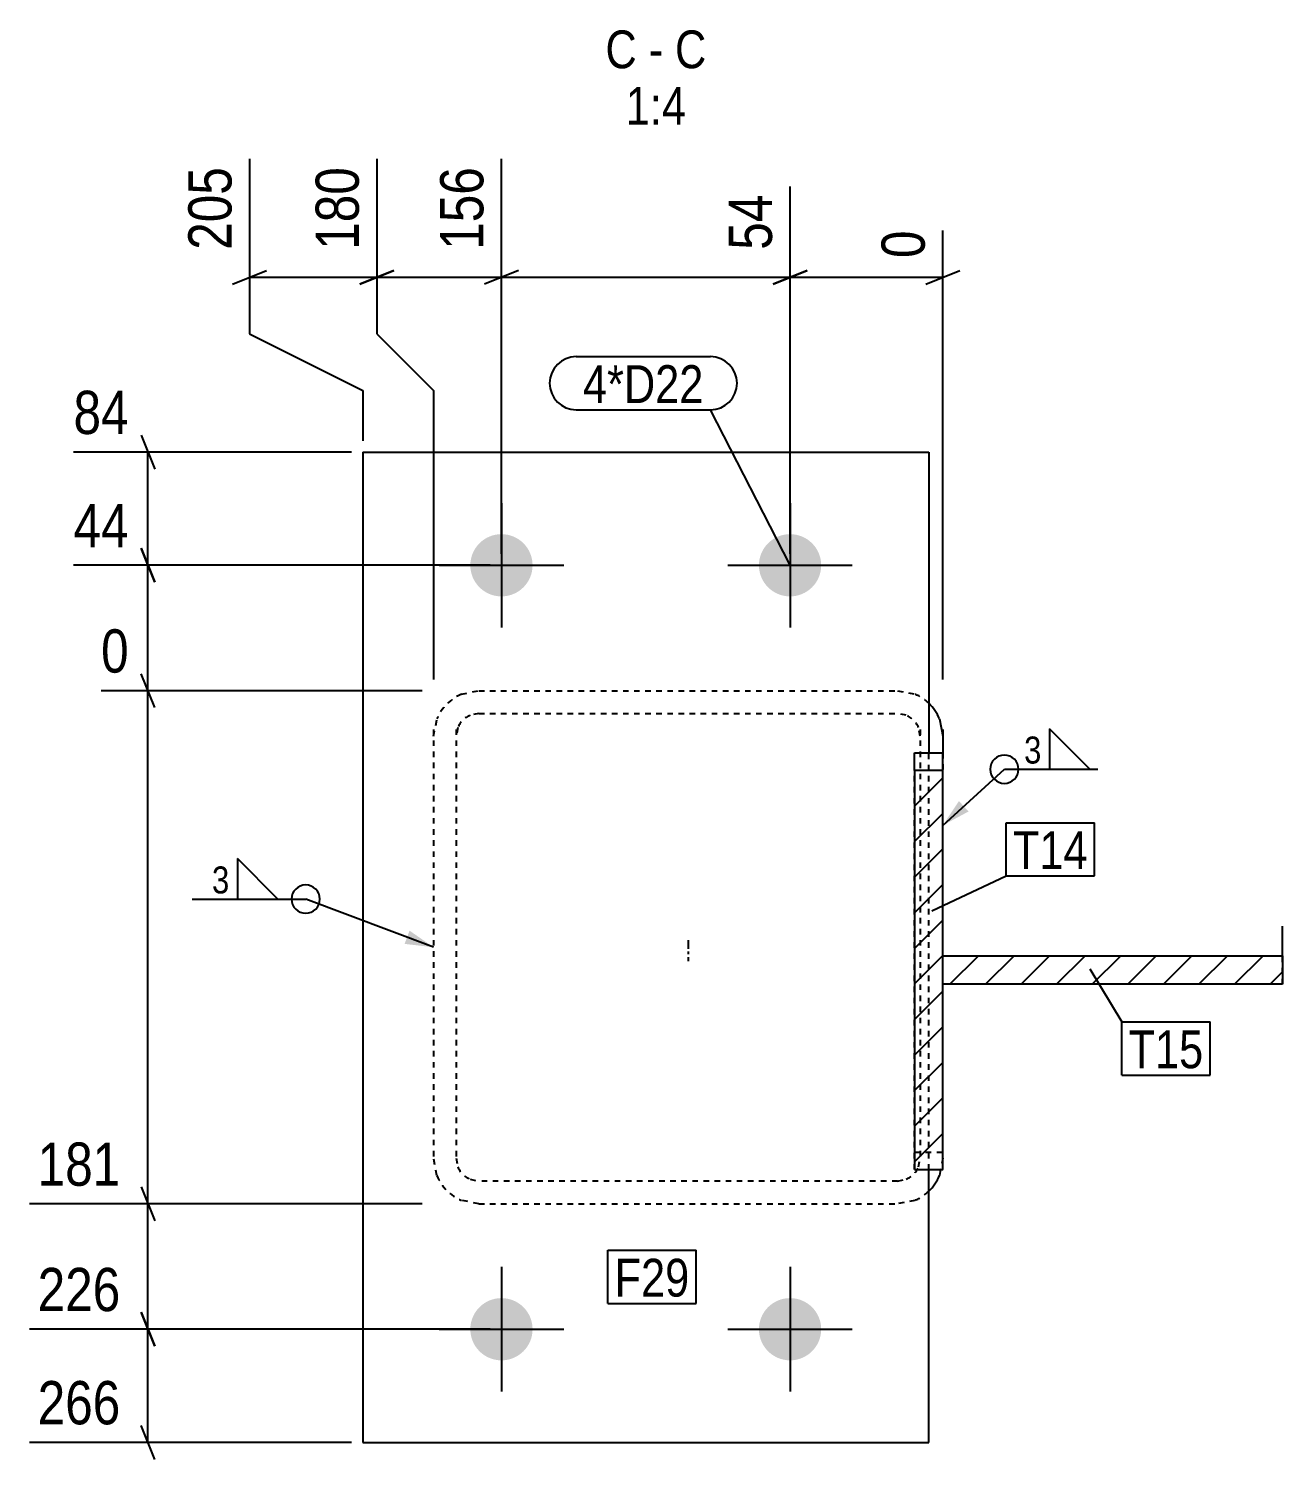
# Model space of a CAD drawing. Header units: millimetres. Extents: x 26 to 52624, y 8 to 1063.
# Drawn here: x 52181 to 52624, y 10 to 515 of the extents above; entities that cross this region are included whole.
import ezdxf

# ---------------------------------------------------------------- set-up
doc = ezdxf.new("R2010")
doc.units = ezdxf.units.MM
doc.linetypes.add('DXK_LINE_DOT2', pattern=[3.9198, 1.9599, -1.9599])
doc.linetypes.add('DXK_LINE_DOT3', pattern=[5.9187, 2.979, -0.9799, 0.9799, -0.9799])
for name, color, linetype in [('MÅLSÆTNING', 7, 'Continuous'), ('STÅL', 7, 'Continuous'), ('TEKST', 7, 'Continuous')]:
    doc.layers.add(name, color=color, linetype=linetype)
doc.styles.add('Arial Narrow', font='ARIALN.TTF', dxfattribs={"height": 0.2})

msp = doc.modelspace()

# ---------------------------------------------------------------- hatches: boundary and pattern name
at = {"layer": 'STÅL', "linetype": 'Continuous'}
for points in [[(52358.73, 325.6, -1), (52336.73, 325.6, -1)], [(52460.73, 325.6, -1), (52438.73, 325.6, -1)], [(52358.73, 55.6, -1), (52336.73, 55.6, -1)], [(52460.73, 55.6, -1), (52438.73, 55.6, -1)]]:
    msp.add_hatch(color=96, dxfattribs=at).paths.add_polyline_path(points)
h = msp.add_hatch(dxfattribs=at)
h.set_pattern_fill('', scale=2.8, style=0, pattern_type=0)
h.set_pattern_definition([(45, (52493.725, 253.064), (-6.2862, 6.2862), [])])
h.paths.add_polyline_path([(52503.73, 253.06), (52493.73, 253.06), (52493.73, 112.01), (52503.73, 112.01)])
h = msp.add_hatch(dxfattribs=at)
h.set_pattern_fill('', scale=2.8, style=0, pattern_type=0)
h.set_pattern_definition([(45, (52503.725, 187.5755), (-6.2862, 6.2862), [])])
h.paths.add_polyline_path([(52623.73, 187.58), (52503.73, 187.58), (52503.73, 177.5), (52623.73, 177.5)])
at = {"layer": 'TEKST', "linetype": 'Continuous'}
for points in [[(52512.8, 238.58), (52503.73, 233.69), (52509.42, 242.28)], [(52315.25, 196.46), (52323.73, 190.6), (52313.49, 191.79)]]:
    msp.add_hatch(color=3, dxfattribs=at).paths.add_polyline_path(points)

# ---------------------------------------------------------------- linework, layer by layer
at = {"layer": 'MÅLSÆTNING', "color": 7, "linetype": 'Continuous'}
for p, q in [((52258.73, 469.27), (52258.73, 407.39)), ((52303.73, 469.27), (52303.73, 407.39)), ((52303.73, 469.27), (52303.73, 407.39)), ((52347.73, 329.6), (52347.73, 469.27)), ((52347.73, 329.6), (52347.73, 469.27)), ((52449.73, 329.6), (52449.73, 459.52)), ((52449.73, 329.6), (52449.73, 459.52)), ((52503.73, 285.28), (52503.73, 443.94)), ((52252.73, 424.99), (52264.73, 429.79)), ((52258.73, 427.39), (52303.73, 427.39)), ((52309.73, 429.79), (52297.73, 424.99)), ((52297.73, 424.99), (52309.73, 429.79)), ((52303.73, 427.39), (52347.73, 427.39)), ((52353.73, 429.79), (52341.73, 424.99)), ((52353.73, 429.79), (52341.73, 424.99)), ((52347.73, 427.39), (52449.73, 427.39)), ((52455.73, 429.79), (52443.73, 424.99)), ((52443.73, 424.99), (52455.73, 429.79)), ((52449.73, 427.39), (52503.73, 427.39)), ((52497.73, 424.99), (52509.73, 429.79)), ((52258.73, 407.39), (52298.73, 387.39)), ((52303.73, 407.39), (52323.73, 387.39)), ((52303.73, 407.39), (52323.73, 387.39)), ((52298.73, 387.39), (52298.73, 369.6)), ((52323.73, 387.39), (52323.73, 285.28)), ((52323.73, 387.39), (52323.73, 285.28)), ((52220.39, 371.6), (52225.19, 359.6)), ((52294.73, 365.6), (52196.49, 365.6)), ((52222.79, 325.6), (52222.79, 365.6)), ((52225.19, 319.6), (52220.39, 331.6)), ((52220.39, 331.6), (52225.19, 319.6)), ((52343.73, 325.6), (52196.49, 325.6)), ((52343.73, 325.6), (52196.49, 325.6)), ((52222.79, 281.28), (52222.79, 325.6)), ((52225.19, 275.28), (52220.39, 287.28)), ((52319.73, 281.28), (52206.24, 281.28)), ((52319.73, 281.28), (52206.24, 281.28)), ((52222.79, 99.92), (52222.79, 281.28)), ((52220.39, 105.92), (52225.19, 93.92)), ((52220.39, 105.92), (52225.19, 93.92)), ((52319.73, 99.92), (52180.91, 99.92)), ((52319.73, 99.92), (52180.91, 99.92)), ((52222.79, 55.6), (52222.79, 99.92)), ((52225.19, 49.6), (52220.39, 61.6)), ((52220.39, 61.6), (52225.19, 49.6)), ((52343.73, 55.6), (52180.91, 55.6)), ((52343.73, 55.6), (52180.91, 55.6)), ((52222.79, 15.6), (52222.79, 55.6)), ((52225.19, 9.6), (52220.39, 21.6)), ((52294.73, 15.6), (52180.91, 15.6))]:
    msp.add_line(p, q, dxfattribs=at)
at = {"layer": 'STÅL', "color": 2, "linetype": 'Continuous'}
for p, q in [((52298.73, 365.6), (52498.73, 365.6)), ((52298.73, 365.6), (52298.73, 15.6)), ((52498.73, 365.6), (52498.73, 259.28)), ((52502.51, 271.32), (52503.73, 265.16)), ((52503.73, 267.61), (52503.73, 259.28)), ((52493.73, 259.28), (52503.73, 259.28)), ((52493.73, 253.06), (52493.73, 259.28)), ((52503.73, 253.06), (52503.73, 259.28)), ((52503.73, 253.06), (52493.73, 253.06)), ((52493.73, 253.06), (52493.73, 112.01)), ((52503.73, 112.01), (52503.73, 253.06)), ((52623.73, 187.58), (52623.73, 198.09)), ((52503.73, 187.58), (52623.73, 187.58)), ((52503.73, 177.5), (52503.73, 187.58)), ((52623.73, 187.58), (52623.73, 177.5)), ((52623.73, 177.5), (52503.73, 177.5)), ((52493.73, 112.01), (52503.73, 112.01)), ((52498.73, 15.6), (52498.73, 112.01)), ((52502.93, 112.01), (52502.51, 109.88)), ((52298.73, 15.6), (52498.73, 15.6))]:
    msp.add_line(p, q, dxfattribs=at)
at = {"layer": 'STÅL', "color": 96, "linetype": 'Continuous'}
for p, q in [((52347.73, 347.6), (52347.73, 303.6)), ((52449.73, 347.6), (52449.73, 303.6)), ((52325.73, 325.6), (52369.73, 325.6)), ((52427.73, 325.6), (52471.73, 325.6)), ((52347.73, 77.6), (52347.73, 33.6)), ((52449.73, 77.6), (52449.73, 33.6)), ((52325.73, 55.6), (52369.73, 55.6)), ((52427.73, 55.6), (52471.73, 55.6))]:
    msp.add_line(p, q, dxfattribs=at)
at = {"layer": 'STÅL', "color": 7, "linetype": 'DXK_LINE_DOT2'}
for p, q in [((52333.6, 280.05), (52339.73, 281.28)), ((52339.73, 281.28), (52487.73, 281.28)), ((52487.73, 281.28), (52493.85, 280.05)), ((52339.73, 273.22), (52336.66, 272.6)), ((52339.73, 273.22), (52487.73, 273.22)), ((52490.79, 272.6), (52487.73, 273.22)), ((52323.73, 265.16), (52324.94, 271.32)), ((52332.33, 268.24), (52331.73, 265.16)), ((52495.73, 265.16), (52495.12, 268.24)), ((52323.73, 267.61), (52323.73, 116.04)), ((52331.73, 267.61), (52331.73, 116.04)), ((52495.73, 267.61), (52495.73, 116.04)), ((52498.73, 112.01), (52498.73, 259.28)), ((52503.73, 259.28), (52503.73, 253.06)), ((52493.73, 112.01), (52493.73, 253.06)), ((52503.73, 112.01), (52503.73, 253.06)), ((52623.73, 177.5), (52623.73, 187.58)), ((52493.73, 118.23), (52503.73, 118.23)), ((52324.94, 109.88), (52323.73, 116.04)), ((52331.73, 116.04), (52332.33, 112.96)), ((52495.12, 112.96), (52495.73, 116.04)), ((52503.73, 116.04), (52502.93, 112.01)), ((52336.66, 108.6), (52339.73, 107.98)), ((52487.73, 107.98), (52339.73, 107.98)), ((52487.73, 107.98), (52490.79, 108.6)), ((52339.73, 99.92), (52333.6, 101.15)), ((52493.85, 101.15), (52487.73, 99.92)), ((52339.73, 99.92), (52487.73, 99.92))]:
    msp.add_line(p, q, dxfattribs=at)
at = {"layer": 'STÅL', "color": 7, "linetype": 'DXK_LINE_DOT3'}
msp.add_line((52413.73, 193.05), (52413.73, 185.73), dxfattribs=at)
at = {"layer": 'STÅL', "color": 7, "linetype": 'DXK_LINE_DOT2'}
for centre, radius, start, end in [((52339.8, 265.23), 16.06, 112.7149, 157.7138), ((52487.65, 265.23), 16.06, 46.1474, 67.2851), ((52339.76, 265.19), 8.03, 112.7149, 157.7138), ((52487.69, 265.19), 8.03, 22.2862, 67.2851), ((52339.76, 116.01), 8.03, 202.2862, 247.2851), ((52487.69, 116.01), 8.03, 292.7149, 337.7138), ((52339.8, 115.97), 16.06, 202.2862, 247.2851), ((52487.65, 115.97), 16.06, 292.7149, 313.8526)]:
    msp.add_arc(centre, radius, start, end, dxfattribs=at)
at = {"layer": 'STÅL', "color": 2, "linetype": 'Continuous'}
for centre, start, end in [((52487.65, 265.23), 22.2862, 46.1474), ((52487.65, 115.97), 313.8526, 337.7138)]:
    msp.add_arc(centre, 16.06, start, end, dxfattribs=at)
at = {"layer": 'TEKST', "color": 3, "linetype": 'Continuous'}
for p, q in [((52503.73, 233.69), (52525.46, 253.53)), ((52323.73, 190.6), (52278.54, 207.62))]:
    msp.add_line(p, q, dxfattribs=at)
for centre, start, end in [((52525.46, 253.53), 90, 270), ((52278.54, 207.62), 90, 270), ((52278.54, 207.62), 270, 90)]:
    msp.add_arc(centre, 5, start, end, dxfattribs=at)

# ---------------------------------------------------------------- wipeouts: each hides what was drawn before it
at = {"color": 0, "linetype": 'Continuous'}
for points, layer in [([(52255.52, 469.56), (52233.12, 469.56), (52233.13, 433.91), (52255.53, 433.91)], 'MÅLSÆTNING'), ([(52300.52, 469.56), (52278.12, 469.56), (52278.13, 433.91), (52300.53, 433.91)], 'MÅLSÆTNING'), ([(52344.52, 469.56), (52322.12, 469.56), (52322.13, 433.91), (52344.53, 433.91)], 'MÅLSÆTNING'), ([(52446.53, 459.81), (52424.13, 459.81), (52424.13, 433.91), (52446.53, 433.91)], 'MÅLSÆTNING'), ([(52216.27, 103.12), (52216.27, 125.52), (52180.62, 125.52), (52180.62, 103.12)], 'MÅLSÆTNING'), ([(52216.27, 58.8), (52216.27, 81.2), (52180.62, 81.2), (52180.62, 58.8)], 'MÅLSÆTNING'), ([(52216.27, 18.8), (52216.27, 41.2), (52180.62, 41.2), (52180.62, 18.8)], 'MÅLSÆTNING'), ([(52395.57, 501.27), (52395.57, 515.27), (52384.49, 515.27), (52384.49, 501.27)], 'TEKST'), ([(52404.87, 501.27), (52404.87, 515.27), (52399.77, 515.27), (52399.77, 501.27)], 'TEKST'), ([(52420.14, 501.27), (52420.14, 515.27), (52409.07, 515.27), (52409.07, 501.27)], 'TEKST'), ([(52412.98, 481.27), (52412.98, 495.27), (52391.65, 495.27), (52391.65, 481.27)], 'TEKST')]:
    msp.add_wipeout(points, dxfattribs=at).dxf.layer = layer
at = {"color": 0}
for points in [[(52419.18, 382.95), (52419.18, 396.95), (52376.55, 396.95), (52376.55, 382.95)], [(52539.35, 254.73), (52539.35, 266.33), (52531.66, 266.33), (52531.66, 254.73)], [(52554.93, 218.22), (52554.93, 232.22), (52528.5, 232.22), (52528.5, 218.22)], [(52252.34, 208.82), (52252.34, 220.42), (52244.64, 220.42), (52244.64, 208.82)], [(52595.78, 147.85), (52595.78, 161.85), (52569.35, 161.85), (52569.35, 147.85)], [(52414.15, 67.13), (52414.15, 81.13), (52387.72, 81.13), (52387.72, 67.13)]]:
    msp.add_wipeout(points, dxfattribs=at).dxf.layer = 'TEKST'

# ---------------------------------------------------------------- next in the draw order: linework, layer by layer
at = {"layer": 'TEKST', "color": 3, "linetype": 'Continuous'}
for p, q in [((52555.69, 253.53), (52541.41, 267.81)), ((52541.41, 267.81), (52541.41, 253.53)), ((52525.46, 253.53), (52558.55, 253.53)), ((52541.41, 253.53), (52555.69, 253.53)), ((52268.68, 207.62), (52254.4, 221.91)), ((52254.4, 221.91), (52254.4, 207.62)), ((52238.44, 207.62), (52278.54, 207.62)), ((52254.4, 207.62), (52268.68, 207.62))]:
    msp.add_line(p, q, dxfattribs=at)
msp.add_arc((52525.46, 253.53), 5, 270, 90, dxfattribs=at)

# ---------------------------------------------------------------- next in the draw order: texts
at = {"layer": 'MÅLSÆTNING', "color": 3, "linetype": 'Continuous', "style": 'Arial Narrow'}
for s, p in [('205', (52252.33, 437.11)), ('180', (52297.33, 437.11)), ('156', (52341.33, 437.11)), ('54', (52443.33, 437.11))]:
    msp.add_text(s, height=15.271, rotation=90.0002, dxfattribs=at).set_placement(p)
for s, p in [('181', (52183.82, 106.32)), ('226', (52183.82, 62)), ('266', (52183.82, 22))]:
    msp.add_text(s, height=15.271, dxfattribs=at).set_placement(p)
at = {"layer": 'TEKST', "color": 3, "linetype": 'Continuous', "style": 'Arial Narrow'}
for s, height, p in [('C', 13.36, (52384.49, 501.27)), ('C', 13.36, (52409.07, 501.27)), ('-', 13.36, (52399.77, 501.27)), ('1:4', 13.362, (52391.65, 481.27))]:
    msp.add_text(s, height=height, dxfattribs=at).set_placement(p)
at = {"layer": 'TEKST', "color": 3, "style": 'Arial Narrow'}
for p in [(52532.46, 255.53), (52245.44, 209.62)]:
    msp.add_text('3', height=9.54, dxfattribs=at).set_placement(p)

# ---------------------------------------------------------------- next in the draw order: wipeouts: each hides what was drawn before it
at = {"color": 0, "linetype": 'Continuous'}
for points in [[(52500.53, 447.14), (52478.13, 447.14), (52478.13, 430.99), (52500.53, 430.99)], [(52219.19, 368.8), (52219.19, 391.2), (52193.29, 391.2), (52193.29, 368.8)], [(52219.19, 328.8), (52219.19, 351.2), (52193.29, 351.2), (52193.29, 328.8)], [(52219.19, 284.48), (52219.19, 306.88), (52203.04, 306.88), (52203.04, 284.48)]]:
    msp.add_wipeout(points, dxfattribs=at).dxf.layer = 'MÅLSÆTNING'
at = {"color": 0}
for points in [[(52419.18, 382.95), (52419.18, 396.95), (52376.55, 396.95), (52376.55, 382.95)], [(52554.93, 218.22), (52554.93, 232.22), (52528.5, 232.22), (52528.5, 218.22)], [(52595.78, 147.85), (52595.78, 161.85), (52569.35, 161.85), (52569.35, 147.85)], [(52414.15, 67.13), (52414.15, 81.13), (52387.72, 81.13), (52387.72, 67.13)]]:
    msp.add_wipeout(points, dxfattribs=at).dxf.layer = 'TEKST'

# ---------------------------------------------------------------- next in the draw order: linework, layer by layer
at = {"layer": 'MÅLSÆTNING', "color": 7, "linetype": 'Continuous'}
msp.add_line((52225.19, 275.28), (52220.39, 287.28), dxfattribs=at)
at = {"layer": 'TEKST', "color": 7, "linetype": 'Continuous'}
for p, q in [((52374.15, 399.35), (52421.58, 399.35)), ((52374.15, 380.55), (52421.58, 380.55)), ((52449.73, 325.6), (52421.58, 380.55)), ((52526.1, 234.62), (52557.33, 234.62)), ((52526.1, 215.82), (52526.1, 234.62)), ((52557.33, 215.82), (52557.33, 234.62)), ((52499.87, 203.45), (52526.1, 215.82)), ((52526.1, 215.82), (52557.33, 215.82)), ((52555.69, 183.02), (52566.95, 164.25)), ((52566.95, 164.25), (52598.18, 164.25)), ((52566.95, 145.45), (52566.95, 164.25)), ((52598.18, 145.45), (52598.18, 164.25)), ((52566.95, 145.45), (52598.18, 145.45)), ((52385.32, 83.53), (52416.55, 83.53)), ((52385.32, 64.73), (52385.32, 83.53)), ((52416.55, 64.73), (52416.55, 83.53)), ((52385.32, 64.73), (52416.55, 64.73))]:
    msp.add_line(p, q, dxfattribs=at)
for centre, start, end in [((52374.15, 389.95), 90, 270), ((52421.58, 389.95), 270, 90)]:
    msp.add_arc(centre, 9.4, start, end, dxfattribs=at)

# ---------------------------------------------------------------- next in the draw order: texts
at = {"layer": 'MÅLSÆTNING', "color": 3, "linetype": 'Continuous', "style": 'Arial Narrow'}
msp.add_text('0', height=15.27, rotation=90.0002, dxfattribs=at).set_placement((52497.33, 434.19))
for s, height, p in [('84', 15.271, (52196.49, 372)), ('44', 15.271, (52196.49, 332)), ('0', 15.27, (52206.24, 287.68))]:
    msp.add_text(s, height=height, dxfattribs=at).set_placement(p)
at = {"layer": 'TEKST', "color": 3, "style": 'Arial Narrow'}
for s, p in [('4*D22', (52376.55, 382.95)), ('T14', (52528.5, 218.22)), ('T15', (52569.35, 147.85)), ('F29', (52387.72, 67.13))]:
    msp.add_text(s, height=13.362, dxfattribs=at).set_placement(p)

doc.saveas('drawing.dxf')
